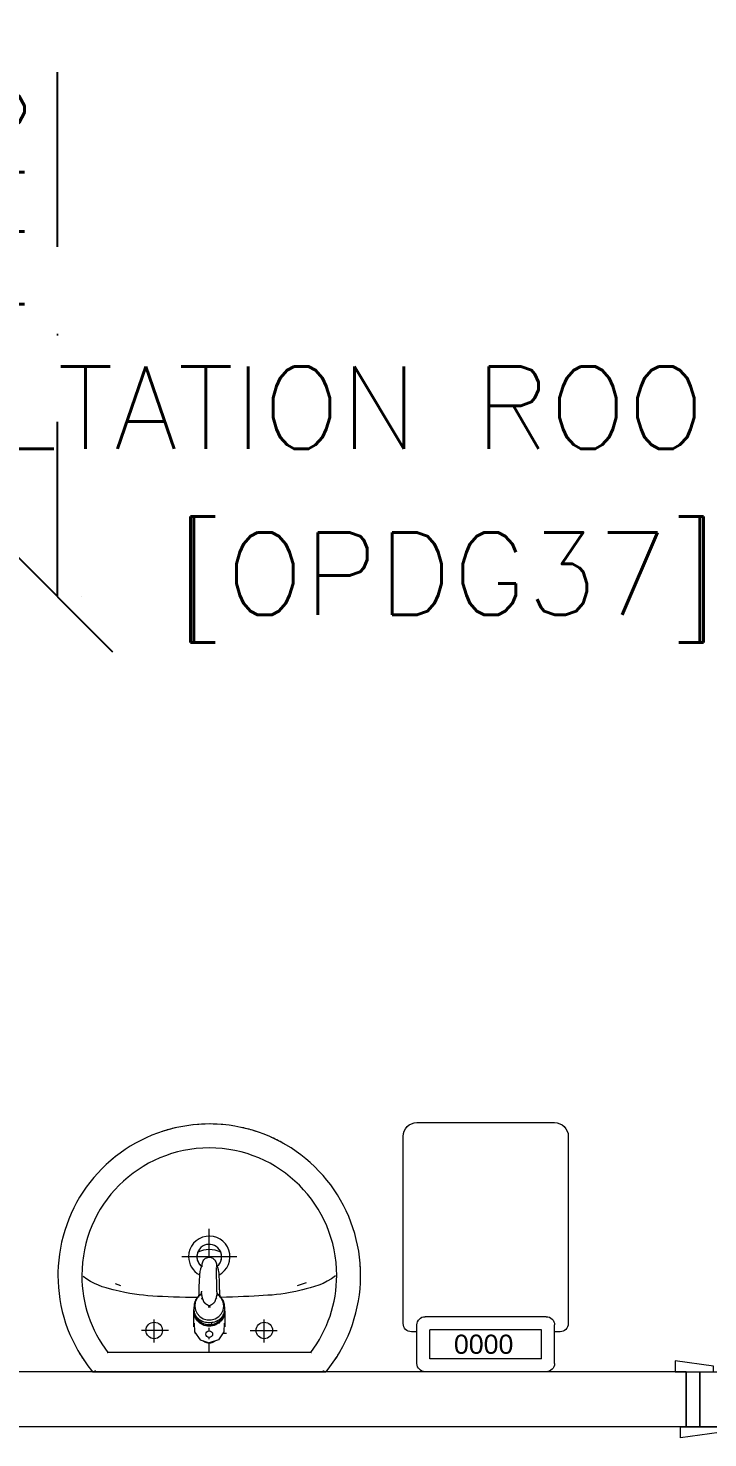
# Model space of a CAD drawing. Header units: inches. Extents: x -12418 to 57169, y -29325 to 19878.
# Drawn here: x 42582 to 43817, y -6967 to -4407 of the extents above; entities that cross this region are included whole.
import ezdxf

# ---------------------------------------------------------------- set-up
doc = ezdxf.new("R2010")
doc.units = ezdxf.units.IN
doc.header["$LTSCALE"] = 25
doc.header["$MEASUREMENT"] = 0
doc.linetypes.add('DASHDOT', pattern=[25.4, 12.7, -6.35, 0, -6.35])
doc.layers.get('0').update_dxf_attribs({"color": 8})
doc.layers.get('Defpoints').update_dxf_attribs({"color": 8})
for name, color, linetype, lineweight in [('00-Ground Floor$0$72_EGR_BASE_TEXT', 252, 'Continuous', 5), ('00-Ground Floor$0$LOADING', 253, 'Continuous', 5), ('00-Ground Floor$0$P-SANR-FIXT', 6, 'Continuous', 18), ('00-Ground Floor$0$P-SANR-FIXT-1', 6, 'Continuous', 13), ('00-Ground Floor$0$Walls', 251, 'Continuous', 5), ('00-Ground Floor$0$Wooden Joinery', 251, 'Continuous', 5), ('E-LITE-CLNG-CNDT', 6, 'DASHDOT', 35), ('T-DATA-DIM', 251, 'DASHDOT', 25), ('T-DATA-DIM @ 100', 251, 'DASHDOT', 25)]:
    doc.layers.add(name, color=color, linetype=linetype, lineweight=lineweight)
doc.styles.add('00-Ground Floor$0$SIMPLEX', font='SIMPLEX.shx', dxfattribs={"height": 150})
doc.styles.add('00-Ground Floor$0$Standard', font='arial.ttf')
doc.styles.add('DC_Simplex', font='SIMPLEX.shx', dxfattribs={"width": 0.7})
doc.dimstyles.new('DevCad-MM', dxfattribs={"dimscale": 0.01, "dimtxt": 2, "dimasz": 2, "dimexe": 1, "dimexo": 1, "dimgap": 0.6, "dimtad": 1, "dimdec": 0, "dimrnd": 10, "dimzin": 1, "dimdsep": 46, "dimtxsty": 'DC_Simplex', "dimblk1": 'OBLIQUE', "dimblk2": 'OBLIQUE', "dimsah": 1, "dimcen": 3, "dimclrd": 256, "dimclre": 256, "dimclrt": 45, "dimadec": 0, "dimazin": 0, "dimtfac": 1, "dimtdec": 0, "dimtix": 1, "dimtmove": 2, "dimatfit": 2, "dimldrblk": 'OBLIQUE', "dimfxl": 1, "dimtolj": 1, "dimtzin": 0, "dimarcsym": 0})

# ---------------------------------------------------------------- blocks, each defined once
blk = doc.blocks.new('00-Ground Floor$0$A$C72370EFE')
at = {"layer": '00-Ground Floor$0$Wooden Joinery'}
for p, q in [((-0.01, -0.04), (-0.02, -0.04)), ((-0.01, -0.03), (-0.01, -0.07)), ((0, -0.03), (-0.01, -0.03)), ((0.04, -0.03), (0.05, -0.03)), ((0.05, -0.03), (0.05, -0.07)), ((0.05, -0.04), (0.06, -0.04)), ((-0.05, -0.07), (-0.05, -0.16)), ((-0.03, -0.07), (-0.03, -0.16)), ((-0.01, -0.06), (-0.02, -0.06)), ((0, -0.07), (-0.01, -0.07)), ((0.04, -0.07), (0.05, -0.07)), ((0.05, -0.06), (0.06, -0.06)), ((0.07, -0.07), (0.07, -0.16)), ((0.09, -0.07), (0.09, -0.16)), ((-0.01, -0.17), (-0.02, -0.17)), ((-0.01, -0.17), (-0.01, -0.19)), ((0.05, -0.17), (0.06, -0.17)), ((0.05, -0.17), (0.05, -0.19)), ((-0.01, -0.19), (-0.02, -0.19)), ((0.05, -0.19), (0.06, -0.19))]:
    blk.add_line(p, q, dxfattribs=at)
for centre, radius, start, end in [((-0.02, -0.07), 0.03, 90, 180), ((0.06, -0.07), 0.03, 0, 90), ((-0.02, -0.07), 0.01, 90, 180), ((0.06, -0.07), 0.01, 0, 90), ((-0.02, -0.16), 0.03, 180, 270), ((-0.02, -0.16), 0.01, 180, 270), ((0.06, -0.16), 0.01, 270, 0), ((0.06, -0.16), 0.03, 270, 0)]:
    blk.add_arc(centre, radius, start, end, dxfattribs=at)
blk = doc.blocks.new('00-Ground Floor$0$A$C5DAD61B4')
at = {"layer": '00-Ground Floor$0$Wooden Joinery'}
for points in [[(80, 959.1), (80, 969.1), (10, 979.1), (10, 959.1)], [(940, 959.1), (940, 969.1), (1010, 979.1), (1010, 959.1)], [(70, 859.1), (70, 849.1), (0, 839.1), (0, 859.1)], [(120, 859.1), (120, 0), (80, 0), (80, 859.1)], [(950, 859.1), (950, 849.1), (1020, 839.1), (1020, 859.1)]]:
    blk.add_lwpolyline(points, close=True, dxfattribs=at)
for points in [[(45, 859.1), (45, 959.1), (20, 959.1), (20, 859.1), (45, 859.1)], [(45, 859.1), (80, 859.1), (80, 899.1), (90, 899.1), (90, 959.1), (45, 959.1), (45, 859.1)], [(975, 859.1), (940, 859.1), (940, 899.1), (930, 899.1), (930, 959.1), (975, 959.1), (975, 859.1)], [(975, 859.1), (975, 959.1), (1000, 959.1), (1000, 859.1), (975, 859.1)]]:
    blk.add_lwpolyline(points, dxfattribs=at)
blk.add_arc((80, 859.1), 860, 272.666, 0, dxfattribs=at)
at = {"layer": '00-Ground Floor$0$Wooden Joinery', "xscale": 999.9999999998854, "yscale": 999.9999999998854, "zscale": 999.9999999998854, "rotation": 180}
blk.add_blockref('00-Ground Floor$0$A$C72370EFE', (120, 0), dxfattribs=at)
blk = doc.blocks.new('00-Ground Floor$0$FP_138-161_A_00_GFL_-0_080_Einreichung_Grundrisse_100')
at = {"layer": '00-Ground Floor$0$P-SANR-FIXT'}
blk.add_line((-0.0044, -0.0019), (-0.0045, -0.0021), dxfattribs=at)
at = {"layer": '00-Ground Floor$0$P-SANR-FIXT', "flags": 128}
blk.add_lwpolyline([(-0.0057, -0.0037), (-0.0058, -0.0039), (-0.006, -0.004)], dxfattribs=at)
blk = doc.blocks.new('00-Ground Floor$0$FP_139-161_A_00_GFL_-0_080_Einreichung_Grundrisse_100')
at = {"layer": '00-Ground Floor$0$P-SANR-FIXT'}
blk.add_line((0.0045, -0.0022), (0.0044, -0.002), dxfattribs=at)
at = {"layer": '00-Ground Floor$0$P-SANR-FIXT', "flags": 128}
blk.add_lwpolyline([(0.006, -0.004), (0.0059, -0.0039), (0.0057, -0.0038)], dxfattribs=at)
blk = doc.blocks.new('00-Ground Floor$0$IS_Ceraplus_B8204_BIM_BG _1_ - B8204AA - CERAPLUS single lever basin mixer with pop-up waste-V137-161_A_00_GFL_-0_080_Einreichung_Grundrisse_100')
at = {"layer": '00-Ground Floor$0$P-SANR-FIXT-1'}
h = blk.add_hatch(dxfattribs=at)
h.set_pattern_fill('FP_26', color=256, style=0, pattern_type=2)
h.set_pattern_definition([(225, (0.009, 0), (0.010607, -0.010607), []), (315, (0.009, 0), (0.010607, 0.010607), [])])
h.paths.add_polyline_path([(0.0056, -0.002), (0.0058, -0.0024), (0.0058, -0.0021)])
h.paths.add_polyline_path([(0.007, -0.0039), (0.0088, -0.0045), (0.0084, -0.0043)])
at = {"layer": '00-Ground Floor$0$LOADING'}
for p, q in [((-0.028, 0), (-0.028, -0.0281)), ((0.028, -0.0281), (0.028, 0)), ((-0.0274, -0.0337), (-0.0271, -0.0392)), ((-0.0262, -0.0282), (-0.0263, -0.0287)), ((-0.0137, -0.0512), (-0.0129, -0.0517)), ((0.0263, -0.0287), (0.0262, -0.0282)), ((0.0262, -0.0293), (0.0263, -0.0287)), ((0.0271, -0.0392), (0.0274, -0.0337)), ((0.0124, -0.052), (0.0133, -0.0515)), ((0.014, -0.0647), (0.0133, -0.1077)), ((0.0185, -0.0618), (0.019, -0.0539)), ((0.019, -0.0539), (0.0188, -0.0561))]:
    blk.add_line(p, q, dxfattribs=at)
at = {"layer": '00-Ground Floor$0$LOADING', "flags": 128}
for points in [[(-0.0272, -0.0069), (-0.0266, 0.009), (-0.0165, 0.0236), (0, 0.0291)], [(0.0272, -0.0069), (0.0266, 0.009), (0.0165, 0.0236), (0, 0.0291)], [(-0.0176, -0.0568), (-0.0224, -0.0513), (-0.0254, -0.0448), (-0.0264, -0.0376), (-0.0253, -0.0305), (-0.0222, -0.024), (-0.0172, -0.0186), (-0.0109, -0.0147), (-0.0037, -0.0127), (0.0037, -0.0127), (0.0109, -0.0147), (0.0172, -0.0186), (0.0222, -0.024), (0.0253, -0.0305), (0.0264, -0.0376), (0.0254, -0.0448), (0.0224, -0.0513), (0.0176, -0.0568)], [(-0.0271, -0.0393), (-0.027, -0.0403), (-0.0269, -0.0414), (-0.0267, -0.0424), (-0.0265, -0.0434), (-0.0262, -0.0444), (-0.0259, -0.0454), (-0.0255, -0.0464), (-0.0252, -0.0474), (-0.0247, -0.0484), (-0.0243, -0.0493), (-0.0238, -0.0502), (-0.0232, -0.0511), (-0.0226, -0.052), (-0.022, -0.0529), (-0.0214, -0.0537), (-0.0207, -0.0545), (-0.0199, -0.0553), (-0.0192, -0.0561), (-0.0184, -0.0568), (-0.0176, -0.0575), (-0.0173, -0.0577)], [(0.0173, -0.0577), (0.0181, -0.057), (0.0189, -0.0563), (0.0197, -0.0556), (0.0204, -0.0548), (0.0211, -0.054), (0.0218, -0.0532), (0.0224, -0.0523), (0.023, -0.0514), (0.0236, -0.0505), (0.0241, -0.0496), (0.0246, -0.0487), (0.025, -0.0477), (0.0254, -0.0467), (0.0258, -0.0458), (0.0261, -0.0448), (0.0264, -0.0437), (0.0266, -0.0427), (0.0268, -0.0417), (0.027, -0.0407), (0.0271, -0.0396), (0.0271, -0.0393)], [(-0.019, -0.0539), (-0.0185, -0.0615), (-0.0185, -0.0618)], [(-0.0181, -0.0728), (-0.0177, -0.083), (-0.0172, -0.0938)], [(-0.0162, -0.0579), (-0.0156, -0.058), (-0.0151, -0.0581), (-0.0146, -0.0583), (-0.0142, -0.0586), (-0.0139, -0.0588), (-0.0138, -0.0591)], [(-0.0138, -0.0591), (-0.0139, -0.0612), (-0.014, -0.0633)], [(0.0138, -0.0591), (0.0139, -0.0588), (0.0142, -0.0586), (0.0146, -0.0583), (0.0151, -0.0581), (0.0156, -0.058), (0.0162, -0.0579)], [(0.014, -0.0633), (0.0139, -0.0612), (0.0138, -0.0591)], [(0.0171, -0.0578), (0.0174, -0.0575), (0.0176, -0.0568)], [(0.0172, -0.0938), (0.0177, -0.083), (0.0181, -0.0728)], [(0.0184, -0.0651), (0.0184, -0.0652), (0.0184, -0.0652), (0.0184, -0.0652), (0.0184, -0.0654), (0.0184, -0.0655)], [(-0.0129, -0.1142), (-0.0124, -0.1161), (-0.0118, -0.1179), (-0.0109, -0.1197), (-0.0098, -0.1214), (-0.0084, -0.123), (-0.0067, -0.1244), (-0.0047, -0.1255), (-0.0025, -0.1263), (0, -0.1266)], [(0, -0.1266), (0.0025, -0.1263), (0.0047, -0.1255), (0.0067, -0.1244), (0.0084, -0.123), (0.0098, -0.1214), (0.0109, -0.1197), (0.0118, -0.1179), (0.0124, -0.1161), (0.0129, -0.1142)]]:
    blk.add_lwpolyline(points, dxfattribs=at)
at = {"layer": '00-Ground Floor$0$LOADING'}
for centre, radius, start, end in [((0, 0.0135), 0.00603, 0, 180), ((0, 0.0135), 0.00603, 180, 0), ((-0.009, 0), 0.005, 300, 315), ((0.009, 0), 0.005, 225, 240)]:
    blk.add_arc(centre, radius, start, end, dxfattribs=at)
for centre, major_axis, start_param, end_param in [((0, -0.0281), (-0.028, 0), 4.712389, 6.47291), ((0, -0.0287), (0.0267, 0), 1.570796, 3.036556), ((0, -0.0287), (0.0263, 0), 2.625648, 2.791756), ((0, -0.0287), (-0.0263, 0), 4.712389, 5.759587), ((0, -0.0281), (0.028, 0), 6.093357, 7.853982), ((0, -0.0287), (0.0267, 0), 0.105099, 1.570796), ((0, -0.0287), (0.0262, 0), 0.523599, 1.570796), ((0, -0.0287), (0.0262, 0), 0.349919, 0.515945), ((0, -0.0321), (0.0275, 0), 3.141823, 3.202701), ((0, -0.0321), (0.0275, 0), 3.239313, 3.439417), ((0, -0.0281), (0.028, 0), 3.371221, 3.483334), ((0, -0.0312), (0.0248, 0), 4.111947, 4.191073), ((0, -0.0287), (0.0263, 0), 4.169225, 4.2325), ((0, -0.0287), (0.0267, 0), 6.059374, 6.108652), ((0, -0.0321), (0.0275, 0), 5.985527, 6.185455), ((0, -0.0281), (0.028, 0), 5.94107, 6.05344), ((0, -0.0321), (0.0275, 0), 6.222066, 6.282955), ((0, -0.0281), (0.028, 0), 4.202431, 4.259552), ((0, -0.0281), (0.028, 0), 5.172057, 5.222265)]:
    blk.add_ellipse(centre, major_axis=major_axis, ratio=0.961262, start_param=start_param, end_param=end_param, dxfattribs=at)
for points, knots in [([(-0.0215, -0.0162), (-0.0216, -0.0163), (-0.0219, -0.0167), (-0.0227, -0.0177), (-0.0238, -0.0192), (-0.0249, -0.0211), (-0.0258, -0.0231), (-0.0266, -0.0253), (-0.0273, -0.0282), (-0.0275, -0.0305), (-0.0275, -0.0321)], [0.7859035, 0.7859035, 0.7859035, 0.7859035, 0.7916667, 0.8055556, 0.8333333, 0.8611111, 0.8888889, 0.9166667, 0.9444444, 1, 1, 1, 1]), ([(0.021, -0.0157), (0.0208, -0.0154), (0.0203, -0.0149), (0.0192, -0.0139), (0.0177, -0.0127), (0.0161, -0.0117), (0.0148, -0.0109), (0.0138, -0.0104), (0.0127, -0.0099), (0.0113, -0.0093), (0.0087, -0.0084), (0.0048, -0.0075), (0, -0.0071), (-0.0048, -0.0075), (-0.0087, -0.0084), (-0.0113, -0.0093), (-0.0127, -0.0099), (-0.0138, -0.0104), (-0.0148, -0.0109), (-0.0161, -0.0117), (-0.0177, -0.0127), (-0.0191, -0.0139), (-0.0202, -0.0149), (-0.0208, -0.0154), (-0.021, -0.0157)], [0.2222222, 0.2222222, 0.2222222, 0.2222222, 0.2361111, 0.25, 0.2777778, 0.3055556, 0.3194444, 0.3333333, 0.3472222, 0.3611111, 0.3888889, 0.4444444, 0.5, 0.5555556, 0.6111111, 0.6388889, 0.6527778, 0.6666667, 0.6805556, 0.6944444, 0.7222222, 0.75, 0.7638889, 0.7777778, 0.7777778, 0.7777778, 0.7777778]), ([(0.0275, -0.0321), (0.0275, -0.0305), (0.0273, -0.0282), (0.0266, -0.0253), (0.0258, -0.0231), (0.0249, -0.0211), (0.0238, -0.0192), (0.0227, -0.0177), (0.0219, -0.0167), (0.0216, -0.0163), (0.0215, -0.0162)], [0, 0, 0, 0, 0.0555556, 0.0833333, 0.1111111, 0.1388889, 0.1666667, 0.1944444, 0.2083333, 0.2142181, 0.2142181, 0.2142181, 0.2142181]), ([(0, -0.0378), (-0.0005, -0.038), (-0.0012, -0.0384), (-0.0021, -0.0389), (-0.0028, -0.0393), (-0.0035, -0.0397), (-0.0042, -0.04), (-0.0049, -0.0405), (-0.0055, -0.0409), (-0.0061, -0.0414), (-0.0067, -0.0419), (-0.0072, -0.0424), (-0.0078, -0.0429), (-0.0083, -0.0435), (-0.0088, -0.0441), (-0.0092, -0.0446), (-0.0096, -0.0452), (-0.01, -0.0459), (-0.0103, -0.0466), (-0.0105, -0.0472), (-0.0107, -0.0477), (-0.0108, -0.0481), (-0.0109, -0.0484), (-0.0111, -0.0489), (-0.0114, -0.0497), (-0.0118, -0.0509), (-0.0122, -0.0521), (-0.0124, -0.053), (-0.0126, -0.0537), (-0.0128, -0.0544), (-0.0129, -0.0552), (-0.0131, -0.0559), (-0.0132, -0.0566), (-0.0134, -0.0572), (-0.0136, -0.0581), (-0.0137, -0.0587), (-0.0138, -0.0591)], [0, 0, 0, 0, 0.055556, 0.083333, 0.111111, 0.138889, 0.166667, 0.194444, 0.222222, 0.25, 0.277778, 0.305556, 0.333333, 0.361111, 0.388889, 0.416667, 0.444444, 0.472222, 0.5, 0.527778, 0.541667, 0.555556, 0.569444, 0.583333, 0.611111, 0.666667, 0.722222, 0.75, 0.777778, 0.805556, 0.833333, 0.861111, 0.888889, 0.916667, 0.944444, 1, 1, 1, 1]), ([(0, -0.0357), (-0.0006, -0.0357), (-0.0013, -0.0357), (-0.002, -0.0357), (-0.0022, -0.0357)], [0, 0, 0, 0, 0.1, 0.1298359, 0.1298359, 0.1298359, 0.1298359]), ([(0.0022, -0.0357), (0.002, -0.0357), (0.0013, -0.0357), (0.0006, -0.0357), (0, -0.0357)], [0.8701578, 0.8701578, 0.8701578, 0.8701578, 0.9, 1, 1, 1, 1]), ([(0.0138, -0.0591), (0.0137, -0.0587), (0.0136, -0.0581), (0.0134, -0.0572), (0.0132, -0.0566), (0.0131, -0.0559), (0.0129, -0.0552), (0.0128, -0.0544), (0.0126, -0.0537), (0.0124, -0.053), (0.0122, -0.0521), (0.0118, -0.0509), (0.0114, -0.0497), (0.0111, -0.0489), (0.0109, -0.0484), (0.0108, -0.0481), (0.0107, -0.0477), (0.0105, -0.0472), (0.0103, -0.0466), (0.01, -0.0459), (0.0096, -0.0452), (0.0092, -0.0446), (0.0088, -0.0441), (0.0083, -0.0435), (0.0078, -0.0429), (0.0072, -0.0424), (0.0067, -0.0419), (0.0061, -0.0414), (0.0055, -0.0409), (0.0049, -0.0405), (0.0042, -0.04), (0.0035, -0.0397), (0.0028, -0.0393), (0.0021, -0.0389), (0.0012, -0.0384), (0.0005, -0.038), (0, -0.0378)], [0, 0, 0, 0, 0.055556, 0.083333, 0.111111, 0.138889, 0.166667, 0.194444, 0.222222, 0.25, 0.277778, 0.333333, 0.388889, 0.416667, 0.430556, 0.444444, 0.458333, 0.472222, 0.5, 0.527778, 0.555556, 0.583333, 0.611111, 0.638889, 0.666667, 0.694444, 0.722222, 0.75, 0.777778, 0.805556, 0.833333, 0.861111, 0.888889, 0.916667, 0.944444, 1, 1, 1, 1]), ([(-0.0188, -0.0538), (-0.0188, -0.0547), (-0.0186, -0.0582), (-0.0185, -0.0619), (-0.0184, -0.0646)], [0.6724021, 0.6724021, 0.6724021, 0.6724021, 0.75, 1, 1, 1, 1]), ([(-0.0162, -0.0579), (-0.0162, -0.0578), (-0.0163, -0.0578), (-0.0165, -0.0577), (-0.0166, -0.0575), (-0.0167, -0.0574), (-0.0169, -0.0573), (-0.017, -0.0572), (-0.0172, -0.0571), (-0.0173, -0.057), (-0.0175, -0.0569), (-0.0176, -0.0568)], [0, 0, 0, 0, 0.1, 0.2, 0.3, 0.4, 0.5, 0.6, 0.7, 0.8, 1, 1, 1, 1]), ([(-0.0148, -0.0587), (-0.015, -0.0586), (-0.0159, -0.0583), (-0.0167, -0.058), (-0.0172, -0.0578)], [0.8, 0.8, 0.8, 0.8, 0.85, 1, 1, 1, 1]), ([(0.0141, -0.0613), (0.0141, -0.0611), (0.0143, -0.0608), (0.0145, -0.0604), (0.0148, -0.06), (0.0151, -0.0596), (0.0153, -0.0594), (0.0155, -0.0592), (0.0156, -0.059), (0.0158, -0.0588), (0.016, -0.0587), (0.0163, -0.0585), (0.0165, -0.0583), (0.0166, -0.0582)], [0.3333333, 0.3333333, 0.3333333, 0.3333333, 0.4166667, 0.5, 0.5833333, 0.6666667, 0.7083333, 0.75, 0.7916667, 0.8333333, 0.875, 0.9166667, 1, 1, 1, 1]), ([(0.0176, -0.0568), (0.0175, -0.0569), (0.0173, -0.057), (0.0172, -0.0571), (0.017, -0.0572), (0.0169, -0.0573), (0.0167, -0.0574), (0.0166, -0.0575), (0.0165, -0.0577), (0.0163, -0.0578), (0.0162, -0.0578), (0.0162, -0.0579)], [0, 0, 0, 0, 0.2, 0.3, 0.4, 0.5, 0.6, 0.7, 0.8, 0.9, 1, 1, 1, 1]), ([(0.0184, -0.0646), (0.0185, -0.0619), (0.0186, -0.0582), (0.0188, -0.0547), (0.0188, -0.0538)], [0, 0, 0, 0, 0.25, 0.3275586, 0.3275586, 0.3275586, 0.3275586]), ([(-0.0131, -0.1116), (-0.0132, -0.1115), (-0.0135, -0.1109), (-0.0141, -0.1099), (-0.0147, -0.1086), (-0.0153, -0.1072), (-0.0159, -0.1053), (-0.0167, -0.1021), (-0.0171, -0.0992), (-0.0171, -0.0973)], [0.4856715, 0.4856715, 0.4856715, 0.4856715, 0.5, 0.55, 0.6, 0.65, 0.7, 0.8, 1, 1, 1, 1]), ([(0.0131, -0.1116), (0.0133, -0.1113), (0.0137, -0.1106), (0.0142, -0.1096), (0.0147, -0.1084), (0.0153, -0.1072), (0.0159, -0.1053), (0.0167, -0.1021), (0.0171, -0.0992), (0.0171, -0.0973)], [-0.5143371, -0.5143371, -0.5143371, -0.5143371, -0.475, -0.4375, -0.4, -0.35, -0.3, -0.2, 0, 0, 0, 0]), ([(-0.0132, -0.1091), (-0.0132, -0.1096), (-0.0132, -0.1103), (-0.0132, -0.1111), (-0.0132, -0.1115), (-0.0132, -0.1118), (-0.0131, -0.1122), (-0.0131, -0.1125), (-0.0131, -0.1128), (-0.0131, -0.1131), (-0.013, -0.1134), (-0.013, -0.1138), (-0.0129, -0.1141), (-0.0129, -0.1142)], [0.2, 0.2, 0.2, 0.2, 0.4, 0.5, 0.55, 0.6, 0.65, 0.7, 0.75, 0.8, 0.85, 0.9, 1, 1, 1, 1]), ([(0.0129, -0.1142), (0.0129, -0.1141), (0.013, -0.1138), (0.013, -0.1134), (0.0131, -0.1131), (0.0131, -0.1128), (0.0131, -0.1125), (0.0131, -0.1122), (0.0132, -0.1118), (0.0132, -0.1115), (0.0132, -0.1111), (0.0132, -0.1103), (0.0132, -0.1096), (0.0132, -0.1091)], [0, 0, 0, 0, 0.1, 0.15, 0.2, 0.25, 0.3, 0.35, 0.4, 0.45, 0.5, 0.6, 0.8, 0.8, 0.8, 0.8])]:
    blk.add_open_spline(points, degree=3, knots=knots, dxfattribs=at)
for points in [[(-0.0184, -0.0646), (-0.0183, -0.0659), (-0.0182, -0.0684), (-0.0181, -0.0709), (-0.0181, -0.0721)], [(-0.0172, -0.0578), (-0.0171, -0.0578), (-0.0169, -0.058), (-0.0167, -0.0581), (-0.0166, -0.0582)], [(-0.0162, -0.0579), (-0.0162, -0.0579), (-0.0164, -0.0581), (-0.0165, -0.0582), (-0.0166, -0.0583), (-0.0166, -0.0582), (-0.0166, -0.0582)], [(-0.0166, -0.0582), (-0.0163, -0.0585), (-0.0156, -0.059), (-0.0148, -0.0599), (-0.0142, -0.0609), (-0.0139, -0.0617), (-0.0138, -0.0621)], [(-0.014, -0.0633), (-0.014, -0.0633), (-0.014, -0.0633), (-0.014, -0.0633)], [(-0.014, -0.0646), (-0.014, -0.0644), (-0.014, -0.064), (-0.014, -0.0635), (-0.014, -0.0633)], [(0.014, -0.0633), (0.014, -0.0633), (0.014, -0.0633), (0.014, -0.0633)], [(0.014, -0.0633), (0.014, -0.0635), (0.014, -0.064), (0.014, -0.0644), (0.014, -0.0647)], [(0.0172, -0.0578), (0.0168, -0.0579), (0.0158, -0.0583), (0.0147, -0.0587), (0.0141, -0.059)], [(0.0166, -0.0582), (0.0166, -0.0582), (0.0166, -0.0583), (0.0165, -0.0582), (0.0164, -0.0581), (0.0162, -0.0579), (0.0162, -0.0579)], [(0.0166, -0.0582), (0.0167, -0.0582), (0.0168, -0.0581), (0.0169, -0.058), (0.0169, -0.058)], [(0.0169, -0.058), (0.017, -0.0579), (0.0171, -0.0579), (0.0171, -0.0578)], [(0.0181, -0.0721), (0.0181, -0.0709), (0.0182, -0.0684), (0.0183, -0.0659), (0.0184, -0.0646)], [(-0.0172, -0.0938), (-0.0172, -0.0944), (-0.0172, -0.0956), (-0.0171, -0.0967), (-0.0171, -0.0973)], [(0.0171, -0.0973), (0.0171, -0.0967), (0.0172, -0.0956), (0.0172, -0.0944), (0.0172, -0.0938)]]:
    blk.add_open_spline(points, degree=3, dxfattribs=at)
for name in ['00-Ground Floor$0$FP_138-161_A_00_GFL_-0_080_Einreichung_Grundrisse_100', '00-Ground Floor$0$FP_139-161_A_00_GFL_-0_080_Einreichung_Grundrisse_100']:
    blk.add_blockref(name, (0, 0), dxfattribs=at)
blk = doc.blocks.new('00-Ground Floor$0$_100_WB_KER_REN_55x45x18 - _100_WB_KER_REN_55x45x18-V63-161_A_00_GFL_-0_080_Einreichung_Grundrisse_100')
at = {"layer": '00-Ground Floor$0$LOADING'}
for p, q in [((-0.2075, 0.225), (-0.2075, 0.2227)), ((0.2074, 0.225), (-0.2074, 0.225)), ((0.2075, 0.2227), (0.2075, 0.225)), ((-0.1855, 0.1899), (0.1855, 0.1899)), ((0, 0.1899), (0, 0.1724)), ((-0.1, 0.172), (-0.1, 0.1303)), ((-0.0259, 0.155), (-0.0315, 0.155)), ((0, 0.1656), (0, 0.1628)), ((0.026, 0.155), (0.0248, 0.155)), ((0.1, 0.172), (0.1, 0.1303)), ((-0.0744, 0.15), (-0.1234, 0.15)), ((0, 0.1509), (0, 0.1454)), ((0, 0.1422), (0, 0.1399)), ((0.0744, 0.15), (0.1234, 0.15)), ((-0.1763, 0.0637), (-0.1598, 0.0692)), ((0.1605, 0.0691), (0.1707, 0.0656)), ((-0.05, 0.0161), (0.05, 0.0161)), ((0, 0.0168), (0, -0.0348))]:
    blk.add_line(p, q, dxfattribs=at)
at = {"layer": '00-Ground Floor$0$LOADING', "flags": 128}
for points in [[(-0.2121, 0.225), (-0.219, 0.2164), (-0.2254, 0.2075), (-0.2316, 0.1983), (-0.2373, 0.189), (-0.2427, 0.1794), (-0.2476, 0.1696), (-0.2522, 0.1596), (-0.2564, 0.1494), (-0.2602, 0.1391), (-0.2635, 0.1286), (-0.2665, 0.118), (-0.269, 0.1073), (-0.271, 0.0965), (-0.2727, 0.0856), (-0.2739, 0.0747), (-0.2747, 0.0637), (-0.275, 0.0527), (-0.275, 0.05)], [(0.275, 0.05), (0.2748, 0.061), (0.2741, 0.072), (0.273, 0.0829), (0.2715, 0.0938), (0.2695, 0.1046), (0.2671, 0.1154), (0.2643, 0.126), (0.261, 0.1365), (0.2574, 0.1469), (0.2533, 0.1571), (0.2488, 0.1671), (0.2439, 0.177), (0.2387, 0.1866), (0.233, 0.1961), (0.227, 0.2053), (0.2206, 0.2142), (0.2138, 0.2229), (0.2121, 0.225)], [(-0.275, 0.05), (-0.2748, 0.039), (-0.2741, 0.028), (-0.273, 0.0171), (-0.2715, 0.0062), (-0.2695, -0.0046), (-0.2671, -0.0154), (-0.2643, -0.026), (-0.261, -0.0365), (-0.2574, -0.0469), (-0.2533, -0.0571), (-0.2488, -0.0671), (-0.2439, -0.077), (-0.2387, -0.0866), (-0.233, -0.0961), (-0.227, -0.1053), (-0.2206, -0.1142), (-0.2138, -0.1229), (-0.2067, -0.1313), (-0.1993, -0.1395), (-0.1916, -0.1473), (-0.1836, -0.1548), (-0.1752, -0.162), (-0.1666, -0.1688), (-0.1577, -0.1753), (-0.1486, -0.1814), (-0.1392, -0.1872), (-0.1296, -0.1925), (-0.1198, -0.1975), (-0.1098, -0.2021), (-0.0996, -0.2063), (-0.0893, -0.2101), (-0.0788, -0.2135), (-0.0682, -0.2164), (-0.0575, -0.2189), (-0.0467, -0.221), (-0.0359, -0.2227), (-0.0249, -0.2239), (-0.014, -0.2246), (-0.003, -0.225), (0.008, -0.2249), (0.019, -0.2243), (0.03, -0.2234), (0.0409, -0.2219), (0.0517, -0.2201), (0.0625, -0.2178), (0.0731, -0.2151), (0.0837, -0.212), (0.0941, -0.2084), (0.1043, -0.2044), (0.1144, -0.2001), (0.1243, -0.1953), (0.1341, -0.1901), (0.1436, -0.1846), (0.1528, -0.1786), (0.1618, -0.1723), (0.1706, -0.1657), (0.1791, -0.1587), (0.1873, -0.1514), (0.1952, -0.1437), (0.2028, -0.1358), (0.21, -0.1275), (0.217, -0.119), (0.2236, -0.1101), (0.2298, -0.1011), (0.2356, -0.0918), (0.2411, -0.0822), (0.2462, -0.0725), (0.2509, -0.0625), (0.2552, -0.0524), (0.2591, -0.0421), (0.2626, -0.0317), (0.2656, -0.0211), (0.2683, -0.0104), (0.2705, 0.0003), (0.2722, 0.0112), (0.2736, 0.0221), (0.2745, 0.0331), (0.2749, 0.0441), (0.275, 0.05)]]:
    blk.add_lwpolyline(points, dxfattribs=at)
at = {"layer": '00-Ground Floor$0$LOADING'}
for centre in [(-0.1, 0.15), (0.1, 0.15)]:
    blk.add_circle(centre, 0.015, dxfattribs=at)
for centre, radius, start, end in [((0, 0.05), 0.275, 140.4788, 141.2381), ((0, 0.05), 0.275, 38.7619, 39.5212), ((0, 0.05), 0.275, 145.9324, 150.3591), ((0, 0.05), 0.2315, 142.8209, 180), ((0, 0.05), 0.2315, 0, 37.1791), ((0, 0.05), 0.275, 29.6409, 34.0676), ((0, 0.155), 0.0175, 54.0899, 125.9101), ((0, 0.155), 0.0175, 68.869, 83.8798), ((0, 0.155), 0.0175, 251.9463, 258.2346), ((0, 0.05), 0.275, 180, 183.6225), ((0, 0.05), 0.2315, 180, 0), ((0, 0.0161), 0.0375, 117.1305, 0), ((0, 0.0161), 0.0225, 129.5025, 0), ((0, 0.0161), 0.0225, 138.0808, 143.3939), ((0, 0.0161), 0.0225, 0, 51.4286), ((0, 0.0161), 0.0225, 36.616, 41.9265), ((0, 0.0161), 0.0375, 0, 61.4146), ((0, 0.0161), 0.0225, 180, 193.3417), ((0, 0.0161), 0.0225, 197.0466, 201.508), ((0, 0.0161), 0.0225, 156.725, 162.0134), ((0, 0.05), 0.047, 243.4433, 296.5567), ((0, 0.0161), 0.0225, 17.9887, 23.276), ((0, 0.0161), 0.0225, 338.492, 342.9534), ((0, 0.0161), 0.0225, 346.6583, 0), ((0, 0.05), 0.275, 307.6689, 312), ((0, 0.05), 0.275, 240, 245.6589), ((0, 0.05), 0.275, 252, 257.5535), ((0, 0.05), 0.275, 264, 276), ((0, 0.05), 0.275, 282.9241, 288)]:
    blk.add_arc(centre, radius, start, end, dxfattribs=at)
for points, knots in [([(-0.2074, 0.225), (-0.2078, 0.225), (-0.2086, 0.225), (-0.2095, 0.225), (-0.2102, 0.225), (-0.2106, 0.225), (-0.2109, 0.225), (-0.2111, 0.225), (-0.2114, 0.225), (-0.2116, 0.225), (-0.2118, 0.225), (-0.2119, 0.225), (-0.2119, 0.225)], [-1, -1, -1, -1, -0.8333333, -0.6666667, -0.5833333, -0.5, -0.4583333, -0.4166667, -0.3333333, -0.2916667, -0.25, -0.1666667, -0.1666667, -0.1666667, -0.1666667]), ([(0.2119, 0.225), (0.2119, 0.225), (0.2118, 0.225), (0.2116, 0.225), (0.2114, 0.225), (0.2111, 0.225), (0.2109, 0.225), (0.2106, 0.225), (0.2102, 0.225), (0.2095, 0.225), (0.2086, 0.225), (0.2078, 0.225), (0.2074, 0.225)], [-0.8333333, -0.8333333, -0.8333333, -0.8333333, -0.75, -0.7083333, -0.6666667, -0.5833333, -0.5416667, -0.5, -0.4166667, -0.3333333, -0.1666667, 0, 0, 0, 0]), ([(-0.0037, 0.1721), (-0.0046, 0.1719), (-0.0064, 0.1714), (-0.0081, 0.1705), (-0.009, 0.17)], [0.5653198, 0.5653198, 0.5653198, 0.5653198, 0.6111111, 0.6666667, 0.6666667, 0.6666667, 0.6666667]), ([(0.009, 0.17), (0.0086, 0.1703), (0.0077, 0.1708), (0.0059, 0.1715), (0.0046, 0.1719), (0.0037, 0.1721)], [0.3333333, 0.3333333, 0.3333333, 0.3333333, 0.3611111, 0.3888889, 0.4346482, 0.4346482, 0.4346482, 0.4346482]), ([(-0.2294, 0.0509), (-0.2103, 0.066), (-0.1431, 0.0839), (-0.1084, 0.0863), (-0.0496, 0.0893), (-0.0206, 0.0899)], [0.0392191, 0.0392191, 0.0392191, 0.0392191, 0.1715289, 0.4228457, 0.6475389, 0.6475389, 0.6475389, 0.6475389]), ([(0.0209, 0.0903), (0.0512, 0.0901), (0.1113, 0.0879), (0.1514, 0.0828), (0.2115, 0.0665), (0.2292, 0.052)], [0.7533082, 0.7533082, 0.7533082, 0.7533082, 0.9865548, 1.235629, 1.3638988, 1.3638988, 1.3638988, 1.3638988]), ([(-0.0141, 0.0337), (-0.0162, 0.0319), (-0.0207, 0.0267), (-0.0225, 0.02), (-0.0225, 0.0161)], [0.7144203, 0.7144203, 0.7144203, 0.7144203, 0.8333333, 1, 1, 1, 1]), ([(0.0225, 0.0161), (0.0225, 0.0187), (0.0216, 0.0239), (0.0182, 0.0298), (0.0152, 0.0327), (0.0141, 0.0337)], [0, 0, 0, 0, 0.1111111, 0.2222222, 0.285568, 0.285568, 0.285568, 0.285568])]:
    blk.add_open_spline(points, degree=3, knots=knots, dxfattribs=at)
for points in [[(-0.2075, 0.2227), (-0.2075, 0.2231), (-0.2075, 0.2235), (-0.2075, 0.2239)], [(0.2075, 0.2239), (0.2075, 0.2235), (0.2075, 0.2231), (0.2075, 0.2227)], [(-0.1852, 0.1899), (-0.1853, 0.1899), (-0.1854, 0.1899), (-0.1855, 0.1899)], [(0.1855, 0.1899), (0.1854, 0.1899), (0.1853, 0.1899), (0.1852, 0.1899)], [(-0.0009, 0.1725), (-0.0013, 0.1725), (-0.0018, 0.1724), (-0.0022, 0.1724)], [(0.0022, 0.1724), (0.0018, 0.1724), (0.0013, 0.1725), (0.0009, 0.1725)], [(-0.0225, 0.0161), (-0.0225, 0.0147), (-0.0222, 0.012), (-0.0215, 0.0093), (-0.021, 0.008)], [(0.021, 0.008), (0.0215, 0.0093), (0.0222, 0.012), (0.0225, 0.0147), (0.0225, 0.0161)]]:
    blk.add_open_spline(points, degree=3, dxfattribs=at)
at = {"layer": '00-Ground Floor$0$LOADING', "xscale": -1, "rotation": 5.088887490341627e-12}
blk.add_blockref('00-Ground Floor$0$IS_Ceraplus_B8204_BIM_BG _1_ - B8204AA - CERAPLUS single lever basin mixer with pop-up waste-V137-161_A_00_GFL_-0_080_Einreichung_Grundrisse_100', (0, 0.1434), dxfattribs=at)
blk = doc.blocks.new('00-Ground Floor$0$HF13461A-P')
at = {"layer": '00-Ground Floor$0$LOADING'}
for p, q in [((0.0229, 0.4353), (0.0229, 0.3653)), ((0.2579, 0.4503), (0.0379, 0.4503)), ((0.2729, 0.4353), (0.2729, 0.3653)), ((0.2493, 0.4266), (0.0466, 0.4266)), ((0.0466, 0.4266), (0.0466, 0.3739)), ((0.2493, 0.4266), (0.2493, 0.3739)), ((-0.0021, 0.3628), (-0.0021, 0.0228)), ((0.0229, 0.3778), (0.0129, 0.3778)), ((0.2493, 0.3739), (0.0466, 0.3739)), ((0.2829, 0.3778), (0.2729, 0.3778)), ((0.2979, 0.0228), (0.2979, 0.3628)), ((0.2579, 0.3503), (0.0379, 0.3503)), ((0.0229, -0.0022), (0.2729, -0.0022))]:
    blk.add_line(p, q, dxfattribs=at)
for centre, radius, start, end in [((0.0379, 0.4353), 0.015, 90, 180), ((0.2579, 0.4353), 0.015, 0, 90), ((0.0129, 0.3628), 0.015, 90, 180), ((0.0379, 0.3653), 0.015, 180, 270), ((0.2579, 0.3653), 0.015, 270, 0), ((0.2829, 0.3628), 0.015, 0, 90), ((0.0229, 0.0228), 0.025, 180, 270), ((0.2729, 0.0228), 0.025, 270, 0)]:
    blk.add_arc(centre, radius, start, end, dxfattribs=at)
at = {"layer": '00-Ground Floor$0$LOADING', "style": '00-Ground Floor$0$Standard'}
blk.add_text('0000', height=0.03477, dxfattribs=at).set_placement((0.0901, 0.3829))
blk = doc.blocks.new('00-Ground Floor')
at = {"layer": '00-Ground Floor$0$Walls'}
for p, q in [((43777.5, -6847.4, 0), (41799, -6847.4, 0)), ((43777.5, -6847.4, 0), (43777.5, -6947.4, 0)), ((43777.5, -6947.4, 0), (41206.6, -6947.4, 0))]:
    blk.add_line(p, q, dxfattribs=at)
at = {"layer": '00-Ground Floor$0$LOADING', "xscale": 1000, "yscale": 1000, "zscale": 1000, "rotation": 180}
blk.add_blockref('00-Ground Floor$0$_100_WB_KER_REN_55x45x18 - _100_WB_KER_REN_55x45x18-V63-161_A_00_GFL_-0_080_Einreichung_Grundrisse_100', (42911.2, -6622.4, 0), dxfattribs=at)
at = {"layer": '00-Ground Floor$0$LOADING', "lineweight": 0, "xscale": -1000, "yscale": 1000, "zscale": 1000, "rotation": 180}
blk.add_blockref('00-Ground Floor$0$HF13461A-P', (43265.6, -6397.1, 0), dxfattribs=at)
at = {"layer": '00-Ground Floor$0$Wooden Joinery', "rotation": 180}
blk.add_blockref('00-Ground Floor$0$A$C5DAD61B4', (44777.5, -5988.4, 0), dxfattribs=at)
at = {"layer": '00-Ground Floor$0$72_EGR_BASE_TEXT', "char_height": 150, "attachment_point": 2, "style": '00-Ground Floor$0$SIMPLEX'}
for s, insert in [('CONSULTATION ROOM NEUROLOGY', (43544.6, -5021.2)), ('[OPDG37]', (43343, -5322.8, 0))]:
    blk.add_mtext(s, dxfattribs=dict(at, insert=insert))
blk = doc.blocks.new('_OBLIQUE')
at = {"color": 0, "linetype": 'ByBlock'}
blk.add_line((-0.5, -0.5), (0.5, 0.5), dxfattribs=at)
blk = doc.blocks.new('*D183')
at = {"layer": 'Defpoints', "color": 0, "transparency": 16777216}
for p in [(42102.1, -4028.9, 0), (42635.4, -4028.9), (42102.1, -5439.5, 0)]:
    blk.add_point(p, dxfattribs=at)
at = {"layer": 'T-DATA-DIM', "lineweight": -2, "transparency": 16777216}
for p, q in [((42202.1, -4028.9), (42735.4, -4028.9)), ((42635.4, -5439.5), (42635.4, -4028.9)), ((42202.1, -5439.5), (42735.4, -5439.5))]:
    blk.add_line(p, q, dxfattribs=at)
at = {"layer": 'T-DATA-DIM', "lineweight": -2, "transparency": 16777216, "xscale": 200, "yscale": 200, "zscale": 200}
for p, rotation in [((42635.4, -4028.9), 90), ((42635.4, -5439.5), 270)]:
    blk.add_blockref('_OBLIQUE', p, dxfattribs=dict(at, rotation=rotation))
at = {"layer": 'T-DATA-DIM', "color": 45, "transparency": 16777216, "insert": (42475.4, -4734.2), "char_height": 200, "attachment_point": 5, "rotation": 90, "style": 'DC_Simplex'}
blk.add_mtext('\\A1;1410', dxfattribs=at)

msp = doc.modelspace()

# ---------------------------------------------------------------- block references
at = {"layer": 'E-LITE-CLNG-CNDT'}
msp.add_blockref('00-Ground Floor', (0, 0), dxfattribs=at)

# ---------------------------------------------------------------- dimensions: what is measured, and where the dimension line sits
at = {"layer": 'T-DATA-DIM @ 100'}
dim = msp.add_linear_dim(base=(42635.4, -4028.9), p1=(42102.1, -5439.5, 0), p2=(42102.1, -4028.9, 0), angle=90, dimstyle='DevCad-MM', override={"dimscale": 100, "dimtix": 1, "dimtofl": 1, "dimtmove": 2, "dimatfit": 2}, dxfattribs=at)
dim.commit()
dim.dimension.update_dxf_attribs({"geometry": '*D183', "text_midpoint": (42475.4, -4734.2)})

doc.saveas('drawing.dxf')
